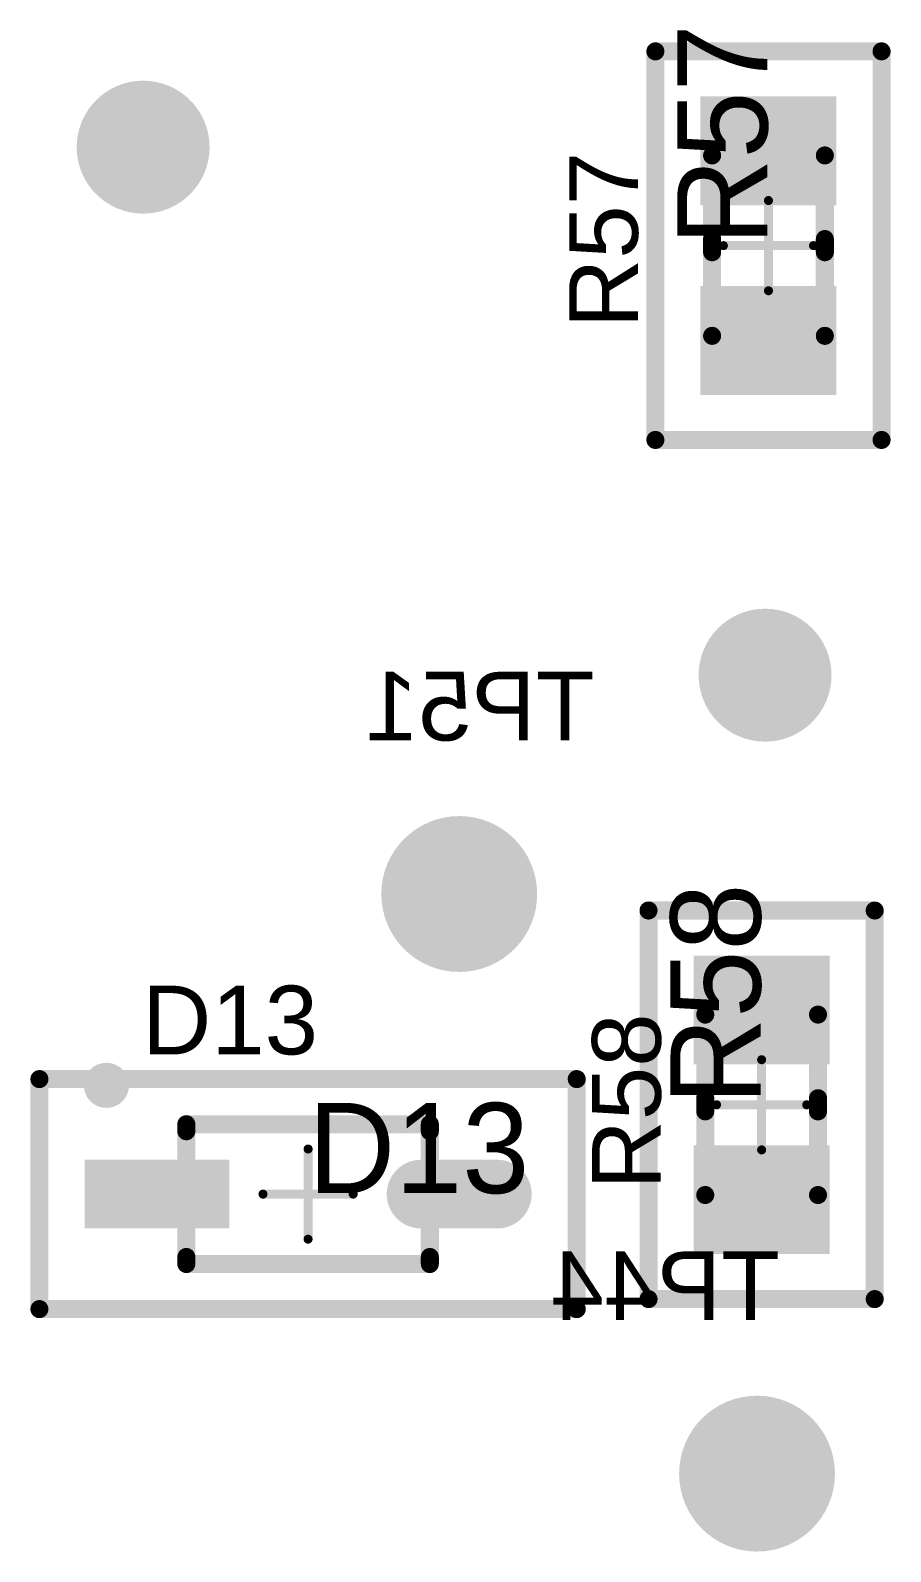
# Model space of a CAD drawing. Header units: millimetres. Extents: x 54 to 247, y 53 to 195.
# Drawn here: x 133.22 to 142.76, y 75.51 to 92.38 of the extents above; entities that cross this region are included whole.
import ezdxf

# ---------------------------------------------------------------- set-up
doc = ezdxf.new("R2010")
doc.units = ezdxf.units.MM
for name, color, linetype in [('BottomOverlay', 54, 'Continuous'), ('BottomSolder', 6, 'Continuous'), ('Mechanical10', 56, 'Continuous'), ('Mechanical12', 56, 'Continuous'), ('Mechanical15', 56, 'Continuous'), ('MultiLayer', 9, 'Continuous'), ('PadHoleLayer', 156, 'Continuous'), ('TopOverlay', 2, 'Continuous'), ('TopPaste', 8, 'Continuous'), ('TopSolder', 216, 'Continuous'), ('ViaHoleLayer', 16, 'Continuous')]:
    doc.layers.add(name, color=color, linetype=linetype)
doc.styles.add('Arial', font='arial.ttf', dxfattribs={"height": 0.2})

# ---------------------------------------------------------------- blocks, each defined once
blk = doc.blocks.new('T____P_____B_11')
at = {"layer": 'BottomSolder'}
h = blk.add_hatch(color=6, dxfattribs=at)
edge = h.paths.add_edge_path()
edge.add_arc((0, 0), 0.864, 0, 360)
h = blk.add_hatch(color=6, dxfattribs=at)
edge = h.paths.add_edge_path()
edge.add_arc((0, 0), 0.864, 0, 360)
at = {"layer": 'MultiLayer'}
h = blk.add_hatch(color=9, dxfattribs=at)
edge = h.paths.add_edge_path()
edge.add_arc((0, 0), 0.762, 0, 360)
at = {"layer": 'PadHoleLayer'}
h = blk.add_hatch(color=156, dxfattribs=at)
edge = h.paths.add_edge_path()
edge.add_arc((0, 0), 0.381, 0, 360)
at = {"layer": 'TopSolder'}
h = blk.add_hatch(color=216, dxfattribs=at)
edge = h.paths.add_edge_path()
edge.add_arc((0, 0), 0.864, 0, 360)
h = blk.add_hatch(color=216, dxfattribs=at)
edge = h.paths.add_edge_path()
edge.add_arc((0, 0), 0.864, 0, 360)
at = {"layer": 'ViaHoleLayer'}
h = blk.add_hatch(color=16, dxfattribs=at)
edge = h.paths.add_edge_path()
edge.add_arc((0, 0), 0.356, 0, 360)
blk = doc.blocks.new('V______S8_V_3910_01_001_IPC_A_35')
at = {"layer": 'TopPaste'}
blk.add_hatch(color=8, dxfattribs=at).paths.add_polyline_path([(-2.479, 0.381), (-0.872, 0.381), (-0.872, -0.381), (-2.479, -0.381)])
h = blk.add_hatch(color=8, dxfattribs=at)
edge = h.paths.add_edge_path()
edge.add_arc((1.253, 0), 0.381, 90, 270)
edge.add_line((1.253, -0.381), (2.098, -0.381))
edge.add_arc((2.098, 0), 0.381, 270, 450)
edge.add_line((2.098, 0.381), (1.253, 0.381))
at = {"layer": 'TopSolder'}
blk.add_hatch(color=216, dxfattribs=at).paths.add_polyline_path([(-2.479, 0.381), (-0.872, 0.381), (-0.872, -0.381), (-2.479, -0.381)])
h = blk.add_hatch(color=216, dxfattribs=at)
edge = h.paths.add_edge_path()
edge.add_arc((1.253, 0), 0.381, 90, 270)
edge.add_line((1.253, -0.381), (2.098, -0.381))
edge.add_arc((2.098, 0), 0.381, 270, 450)
edge.add_line((2.098, 0.381), (1.253, 0.381))
at = {"layer": 'Mechanical10', "const_width": 0.2}
for points in [[(-2.979, 1.275), (2.979, 1.275)], [(-2.979, -1.275), (-2.979, 1.275)], [(2.979, -1.275), (2.979, 1.275)], [(-2.979, -1.275), (2.979, -1.275)]]:
    blk.add_lwpolyline(points, dxfattribs=at)
at = {"layer": 'Mechanical10', "const_width": 0.1}
for points in [[(-3.029, 1.275, 1), (-2.929, 1.275, 1)], [(-3.029, 1.275, 1), (-2.929, 1.275, 1)], [(2.929, 1.275, 1), (3.029, 1.275, 1)], [(2.929, 1.275, 1), (3.029, 1.275, 1)], [(-3.029, -1.275, 1), (-2.929, -1.275, 1)], [(-3.029, -1.275, 1), (-2.929, -1.275, 1)], [(2.929, -1.275, 1), (3.029, -1.275, 1)], [(2.929, -1.275, 1), (3.029, -1.275, 1)]]:
    blk.add_lwpolyline(points, format="xyb", close=True, dxfattribs=at)
at = {"layer": 'Mechanical12', "const_width": 0.2}
for points in [[(-1.35, 0.775), (1.35, 0.775)], [(-1.35, -0.775), (-1.35, 0.775)], [(1.35, -0.775), (1.35, 0.775)], [(-1.35, -0.775), (1.35, -0.775)]]:
    blk.add_lwpolyline(points, dxfattribs=at)
at = {"layer": 'Mechanical12', "const_width": 0.1}
for points in [[(-1.4, 0.775, 1), (-1.3, 0.775, 1)], [(-1.4, 0.775, 1), (-1.3, 0.775, 1)], [(1.3, 0.775, 1), (1.4, 0.775, 1)], [(1.3, 0.775, 1), (1.4, 0.775, 1)], [(-1.4, -0.775, 1), (-1.3, -0.775, 1)], [(-1.4, -0.775, 1), (-1.3, -0.775, 1)], [(1.3, -0.775, 1), (1.4, -0.775, 1)], [(1.3, -0.775, 1), (1.4, -0.775, 1)]]:
    blk.add_lwpolyline(points, format="xyb", close=True, dxfattribs=at)
at = {"layer": 'Mechanical15'}
for points, const_width in [([(-2.979, 1.275), (2.979, 1.275)], 0.2), ([(-2.979, -1.275), (-2.979, 1.275)], 0.2), ([(2.979, -1.275), (2.979, 1.275)], 0.2), ([(0, -0.5), (0, 0.5)], 0.1), ([(-0.5, 0), (0.5, 0)], 0.1), ([(-2.979, -1.275), (2.979, -1.275)], 0.2)]:
    blk.add_lwpolyline(points, dxfattribs=dict(at, const_width=const_width))
for points, const_width in [([(-3.029, 1.275, 1), (-2.929, 1.275, 1)], 0.1), ([(-3.029, 1.275, 1), (-2.929, 1.275, 1)], 0.1), ([(2.929, 1.275, 1), (3.029, 1.275, 1)], 0.1), ([(2.929, 1.275, 1), (3.029, 1.275, 1)], 0.1), ([(-0.025, 0.5, 1), (0.025, 0.5, 1)], 0.05), ([(-0.525, 0, 1), (-0.475, 0, 1)], 0.05), ([(0.475, 0, 1), (0.525, 0, 1)], 0.05), ([(-0.025, -0.5, 1), (0.025, -0.5, 1)], 0.05), ([(-3.029, -1.275, 1), (-2.929, -1.275, 1)], 0.1), ([(-3.029, -1.275, 1), (-2.929, -1.275, 1)], 0.1), ([(2.929, -1.275, 1), (3.029, -1.275, 1)], 0.1), ([(2.929, -1.275, 1), (3.029, -1.275, 1)], 0.1)]:
    blk.add_lwpolyline(points, format="xyb", close=True, dxfattribs=dict(at, const_width=const_width))
at = {"layer": 'TopOverlay'}
for points, const_width in [([(-2.111, 1.206, 1), (-2.361, 1.206, 1)], 0.25), ([(-2.424, 1.206, 1), (-2.299, 1.206, 1)], 0.125), ([(-2.174, 1.206, 1), (-2.049, 1.206, 1)], 0.125), ([(-1.4, 0.775, 1), (-1.3, 0.775, 1)], 0.1), ([(-1.4, 0.775, 1), (-1.3, 0.775, 1)], 0.1), ([(1.3, 0.775, 1), (1.4, 0.775, 1)], 0.1), ([(1.3, 0.775, 1), (1.4, 0.775, 1)], 0.1), ([(-1.4, 0.697, 1), (-1.3, 0.697, 1)], 0.1), ([(1.3, 0.697, 1), (1.4, 0.697, 1)], 0.1), ([(-1.4, -0.697, 1), (-1.3, -0.697, 1)], 0.1), ([(1.3, -0.697, 1), (1.4, -0.697, 1)], 0.1), ([(-1.4, -0.775, 1), (-1.3, -0.775, 1)], 0.1), ([(-1.4, -0.775, 1), (-1.3, -0.775, 1)], 0.1), ([(1.3, -0.775, 1), (1.4, -0.775, 1)], 0.1), ([(1.3, -0.775, 1), (1.4, -0.775, 1)], 0.1)]:
    blk.add_lwpolyline(points, format="xyb", close=True, dxfattribs=dict(at, const_width=const_width))
at = {"layer": 'TopOverlay', "const_width": 0.2}
for points in [[(-1.35, 0.697), (-1.35, 0.775)], [(-1.35, 0.775), (1.35, 0.775)], [(1.35, 0.697), (1.35, 0.775)], [(-1.35, -0.775), (-1.35, -0.697)], [(1.35, -0.775), (1.35, -0.697)], [(-1.35, -0.775), (1.35, -0.775)]]:
    blk.add_lwpolyline(points, dxfattribs=at)
at = {"layer": 'Mechanical10'}
blk.add_text('D13', height=1, rotation=360, dxfattribs=at).set_placement((0, 0.011))
blk = doc.blocks.new('T____P_____B_42')
at = {"layer": 'BottomSolder'}
h = blk.add_hatch(color=6, dxfattribs=at)
edge = h.paths.add_edge_path()
edge.add_arc((0, 0), 0.864, 0, 360)
h = blk.add_hatch(color=6, dxfattribs=at)
edge = h.paths.add_edge_path()
edge.add_arc((0, 0), 0.864, 0, 360)
at = {"layer": 'MultiLayer'}
h = blk.add_hatch(color=9, dxfattribs=at)
edge = h.paths.add_edge_path()
edge.add_arc((0, 0), 0.762, 0, 360)
at = {"layer": 'PadHoleLayer'}
h = blk.add_hatch(color=156, dxfattribs=at)
edge = h.paths.add_edge_path()
edge.add_arc((0, 0), 0.381, 0, 360)
at = {"layer": 'TopSolder'}
h = blk.add_hatch(color=216, dxfattribs=at)
edge = h.paths.add_edge_path()
edge.add_arc((0, 0), 0.864, 0, 360)
h = blk.add_hatch(color=216, dxfattribs=at)
edge = h.paths.add_edge_path()
edge.add_arc((0, 0), 0.864, 0, 360)
at = {"layer": 'ViaHoleLayer'}
h = blk.add_hatch(color=16, dxfattribs=at)
edge = h.paths.add_edge_path()
edge.add_arc((0, 0), 0.356, 0, 360)
blk = doc.blocks.new('V______CRCW0805__3_IPC_A_110')
at = {"layer": 'TopPaste'}
for points in [[(-1.654, 0.754), (-0.448, 0.754), (-0.448, -0.754), (-1.654, -0.754)], [(0.448, 0.754), (1.654, 0.754), (1.654, -0.754), (0.448, -0.754)]]:
    blk.add_hatch(color=8, dxfattribs=at).paths.add_polyline_path(points)
at = {"layer": 'TopSolder'}
for points in [[(-1.654, 0.754), (-0.448, 0.754), (-0.448, -0.754), (-1.654, -0.754)], [(0.448, 0.754), (1.654, 0.754), (1.654, -0.754), (0.448, -0.754)]]:
    blk.add_hatch(color=216, dxfattribs=at).paths.add_polyline_path(points)
at = {"layer": 'Mechanical10', "const_width": 0.2}
for points in [[(-2.154, 1.254), (2.154, 1.254)], [(-2.154, 1.254), (-2.154, -1.254)], [(2.154, 1.254), (2.154, -1.254)], [(-2.154, -1.254), (2.154, -1.254)]]:
    blk.add_lwpolyline(points, dxfattribs=at)
at = {"layer": 'Mechanical10', "const_width": 0.1}
for points in [[(-2.204, 1.254, 1), (-2.104, 1.254, 1)], [(-2.204, 1.254, 1), (-2.104, 1.254, 1)], [(2.104, 1.254, 1), (2.204, 1.254, 1)], [(2.104, 1.254, 1), (2.204, 1.254, 1)], [(-2.204, -1.254, 1), (-2.104, -1.254, 1)], [(-2.204, -1.254, 1), (-2.104, -1.254, 1)], [(2.104, -1.254, 1), (2.204, -1.254, 1)], [(2.104, -1.254, 1), (2.204, -1.254, 1)]]:
    blk.add_lwpolyline(points, format="xyb", close=True, dxfattribs=at)
at = {"layer": 'Mechanical12', "const_width": 0.2}
for points in [[(-1, 0.625), (1, 0.625)], [(-1, 0.625), (-1, -0.625)], [(1, 0.625), (1, -0.625)], [(-1, -0.625), (1, -0.625)]]:
    blk.add_lwpolyline(points, dxfattribs=at)
at = {"layer": 'Mechanical12', "const_width": 0.1}
for points in [[(-1.05, 0.625, 1), (-0.95, 0.625, 1)], [(-1.05, 0.625, 1), (-0.95, 0.625, 1)], [(0.95, 0.625, 1), (1.05, 0.625, 1)], [(0.95, 0.625, 1), (1.05, 0.625, 1)], [(-1.05, -0.625, 1), (-0.95, -0.625, 1)], [(-1.05, -0.625, 1), (-0.95, -0.625, 1)], [(0.95, -0.625, 1), (1.05, -0.625, 1)], [(0.95, -0.625, 1), (1.05, -0.625, 1)]]:
    blk.add_lwpolyline(points, format="xyb", close=True, dxfattribs=at)
at = {"layer": 'Mechanical15'}
for points, const_width in [([(-2.154, 1.254), (2.154, 1.254)], 0.2), ([(-2.154, 1.254), (-2.154, -1.254)], 0.2), ([(2.154, 1.254), (2.154, -1.254)], 0.2), ([(0, 0.5), (0, -0.5)], 0.1), ([(-0.5, 0), (0.5, 0)], 0.1), ([(-2.154, -1.254), (2.154, -1.254)], 0.2)]:
    blk.add_lwpolyline(points, dxfattribs=dict(at, const_width=const_width))
for points, const_width in [([(-2.204, 1.254, 1), (-2.104, 1.254, 1)], 0.1), ([(-2.204, 1.254, 1), (-2.104, 1.254, 1)], 0.1), ([(2.104, 1.254, 1), (2.204, 1.254, 1)], 0.1), ([(2.104, 1.254, 1), (2.204, 1.254, 1)], 0.1), ([(-0.025, 0.5, 1), (0.025, 0.5, 1)], 0.05), ([(-0.525, 0, 1), (-0.475, 0, 1)], 0.05), ([(0.475, 0, 1), (0.525, 0, 1)], 0.05), ([(-0.025, -0.5, 1), (0.025, -0.5, 1)], 0.05), ([(-2.204, -1.254, 1), (-2.104, -1.254, 1)], 0.1), ([(-2.204, -1.254, 1), (-2.104, -1.254, 1)], 0.1), ([(2.104, -1.254, 1), (2.204, -1.254, 1)], 0.1), ([(2.104, -1.254, 1), (2.204, -1.254, 1)], 0.1)]:
    blk.add_lwpolyline(points, format="xyb", close=True, dxfattribs=dict(at, const_width=const_width))
at = {"layer": 'TopOverlay', "const_width": 0.2}
for points in [[(-0.073, 0.625), (0.073, 0.625)], [(-0.073, -0.625), (0.073, -0.625)]]:
    blk.add_lwpolyline(points, dxfattribs=at)
at = {"layer": 'TopOverlay', "const_width": 0.1}
for points in [[(-0.123, 0.625, 1), (-0.023, 0.625, 1)], [(0.023, 0.625, 1), (0.123, 0.625, 1)], [(-0.123, -0.625, 1), (-0.023, -0.625, 1)], [(0.023, -0.625, 1), (0.123, -0.625, 1)]]:
    blk.add_lwpolyline(points, format="xyb", close=True, dxfattribs=at)
at = {"layer": 'Mechanical10'}
blk.add_text('R58', height=1, dxfattribs=at).set_placement((0, 0.011))
blk = doc.blocks.new('V______CRCW0805__3_IPC_A_111')
at = {"layer": 'TopPaste'}
for points in [[(-1.654, 0.754), (-0.448, 0.754), (-0.448, -0.754), (-1.654, -0.754)], [(0.448, 0.754), (1.654, 0.754), (1.654, -0.754), (0.448, -0.754)]]:
    blk.add_hatch(color=8, dxfattribs=at).paths.add_polyline_path(points)
at = {"layer": 'TopSolder'}
for points in [[(-1.654, 0.754), (-0.448, 0.754), (-0.448, -0.754), (-1.654, -0.754)], [(0.448, 0.754), (1.654, 0.754), (1.654, -0.754), (0.448, -0.754)]]:
    blk.add_hatch(color=216, dxfattribs=at).paths.add_polyline_path(points)
at = {"layer": 'Mechanical10', "const_width": 0.2}
for points in [[(-2.154, 1.254), (2.154, 1.254)], [(-2.154, 1.254), (-2.154, -1.254)], [(2.154, 1.254), (2.154, -1.254)], [(-2.154, -1.254), (2.154, -1.254)]]:
    blk.add_lwpolyline(points, dxfattribs=at)
at = {"layer": 'Mechanical10', "const_width": 0.1}
for points in [[(-2.204, 1.254, 1), (-2.104, 1.254, 1)], [(-2.204, 1.254, 1), (-2.104, 1.254, 1)], [(2.104, 1.254, 1), (2.204, 1.254, 1)], [(2.104, 1.254, 1), (2.204, 1.254, 1)], [(-2.204, -1.254, 1), (-2.104, -1.254, 1)], [(-2.204, -1.254, 1), (-2.104, -1.254, 1)], [(2.104, -1.254, 1), (2.204, -1.254, 1)], [(2.104, -1.254, 1), (2.204, -1.254, 1)]]:
    blk.add_lwpolyline(points, format="xyb", close=True, dxfattribs=at)
at = {"layer": 'Mechanical12', "const_width": 0.2}
for points in [[(-1, 0.625), (1, 0.625)], [(-1, 0.625), (-1, -0.625)], [(1, 0.625), (1, -0.625)], [(-1, -0.625), (1, -0.625)]]:
    blk.add_lwpolyline(points, dxfattribs=at)
at = {"layer": 'Mechanical12', "const_width": 0.1}
for points in [[(-1.05, 0.625, 1), (-0.95, 0.625, 1)], [(-1.05, 0.625, 1), (-0.95, 0.625, 1)], [(0.95, 0.625, 1), (1.05, 0.625, 1)], [(0.95, 0.625, 1), (1.05, 0.625, 1)], [(-1.05, -0.625, 1), (-0.95, -0.625, 1)], [(-1.05, -0.625, 1), (-0.95, -0.625, 1)], [(0.95, -0.625, 1), (1.05, -0.625, 1)], [(0.95, -0.625, 1), (1.05, -0.625, 1)]]:
    blk.add_lwpolyline(points, format="xyb", close=True, dxfattribs=at)
at = {"layer": 'Mechanical15'}
for points, const_width in [([(-2.154, 1.254), (2.154, 1.254)], 0.2), ([(-2.154, 1.254), (-2.154, -1.254)], 0.2), ([(2.154, 1.254), (2.154, -1.254)], 0.2), ([(0, 0.5), (0, -0.5)], 0.1), ([(-0.5, 0), (0.5, 0)], 0.1), ([(-2.154, -1.254), (2.154, -1.254)], 0.2)]:
    blk.add_lwpolyline(points, dxfattribs=dict(at, const_width=const_width))
for points, const_width in [([(-2.204, 1.254, 1), (-2.104, 1.254, 1)], 0.1), ([(-2.204, 1.254, 1), (-2.104, 1.254, 1)], 0.1), ([(2.104, 1.254, 1), (2.204, 1.254, 1)], 0.1), ([(2.104, 1.254, 1), (2.204, 1.254, 1)], 0.1), ([(-0.025, 0.5, 1), (0.025, 0.5, 1)], 0.05), ([(-0.525, 0, 1), (-0.475, 0, 1)], 0.05), ([(0.475, 0, 1), (0.525, 0, 1)], 0.05), ([(-0.025, -0.5, 1), (0.025, -0.5, 1)], 0.05), ([(-2.204, -1.254, 1), (-2.104, -1.254, 1)], 0.1), ([(-2.204, -1.254, 1), (-2.104, -1.254, 1)], 0.1), ([(2.104, -1.254, 1), (2.204, -1.254, 1)], 0.1), ([(2.104, -1.254, 1), (2.204, -1.254, 1)], 0.1)]:
    blk.add_lwpolyline(points, format="xyb", close=True, dxfattribs=dict(at, const_width=const_width))
at = {"layer": 'TopOverlay', "const_width": 0.2}
for points in [[(-0.073, 0.625), (0.073, 0.625)], [(-0.073, -0.625), (0.073, -0.625)]]:
    blk.add_lwpolyline(points, dxfattribs=at)
at = {"layer": 'TopOverlay', "const_width": 0.1}
for points in [[(-0.123, 0.625, 1), (-0.023, 0.625, 1)], [(0.023, 0.625, 1), (0.123, 0.625, 1)], [(-0.123, -0.625, 1), (-0.023, -0.625, 1)], [(0.023, -0.625, 1), (0.123, -0.625, 1)]]:
    blk.add_lwpolyline(points, format="xyb", close=True, dxfattribs=at)
at = {"layer": 'Mechanical10'}
blk.add_text('R57', height=1, dxfattribs=at).set_placement((0, 0.011))

msp = doc.modelspace()

# ---------------------------------------------------------------- hatches: boundary and pattern name
at = {"layer": 'BottomSolder'}
h = msp.add_hatch(color=6, dxfattribs=at)
edge = h.paths.add_edge_path()
edge.add_arc((134.468, 91.084), 0.737, 0, 360)
h = msp.add_hatch(color=6, dxfattribs=at)
edge = h.paths.add_edge_path()
edge.add_arc((141.364, 85.23), 0.737, 0, 360)
at = {"layer": 'TopSolder'}
h = msp.add_hatch(color=216, dxfattribs=at)
edge = h.paths.add_edge_path()
edge.add_arc((134.468, 91.084), 0.737, 0, 360)
h = msp.add_hatch(color=216, dxfattribs=at)
edge = h.paths.add_edge_path()
edge.add_arc((141.364, 85.23), 0.737, 0, 360)
at = {"layer": 'ViaHoleLayer'}
h = msp.add_hatch(color=16, dxfattribs=at)
edge = h.paths.add_edge_path()
edge.add_arc((134.468, 91.084), 0.356, 0, 360)
h = msp.add_hatch(color=16, dxfattribs=at)
edge = h.paths.add_edge_path()
edge.add_arc((141.364, 85.23), 0.356, 0, 360)

# ---------------------------------------------------------------- block references
at = {"rotation": 90}
for name, p in [('V______CRCW0805__3_IPC_A_111', (141.402, 89.992)), ('T____P_____B_11', (137.973, 82.804)), ('V______CRCW0805__3_IPC_A_110', (141.326, 80.467)), ('T____P_____B_42', (141.275, 76.378))]:
    msp.add_blockref(name, p, dxfattribs=at)
msp.add_blockref('V______S8_V_3910_01_001_IPC_A_35', (136.297, 79.477))

# ---------------------------------------------------------------- texts
at = {"layer": 'BottomOverlay', "style": 'Arial', "text_generation_flag": 2}
for s, p in [('TP51', (139.471, 84.506)), ('TP44', (141.528, 78.08))]:
    msp.add_text(s, height=0.762, dxfattribs=at).set_placement(p)
at = {"layer": 'TopOverlay', "style": 'Arial'}
for s, p in [('R57', (139.954, 89.078)), ('R58', (140.208, 79.528))]:
    msp.add_text(s, height=0.762, rotation=90, dxfattribs=at).set_placement(p)
msp.add_text('D13', height=0.762, dxfattribs=at).set_placement((134.455, 81.026))

doc.saveas('drawing.dxf')
